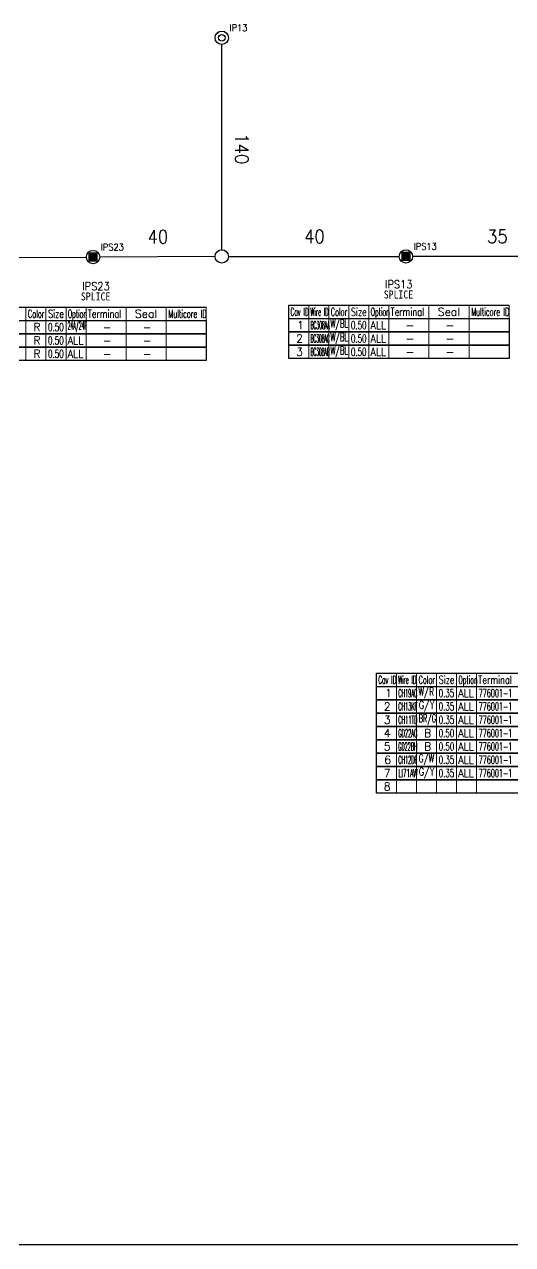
# Model space of a CAD drawing. Header units: inches. Extents: x 47316 to 59086, y 3141 to 11743.
# Drawn here: x 50906.8 to 51089.5, y 8252.5 to 8709.8 of the extents above; entities that cross this region are included whole.
import ezdxf

# ---------------------------------------------------------------- set-up
doc = ezdxf.new("R2010")
doc.units = ezdxf.units.IN
doc.header["$MEASUREMENT"] = 0
doc.styles.get("Standard").update_dxf_attribs({"font": ''})
doc.styles.get('Standard').set_extended_font_data('SimSun')
doc.linetypes.add('_VH_OTCON', pattern='A,0.0001,[7,VeSys.shx,S=0.1,R=0,X=0,Y=0],-0.4,[7,VeSys.shx,S=0.1,R=0,X=0,Y=0],-0.4,["X",Standard,S=1,R=0,X=-0.5,Y=-0.5],-0.0001,[7,VeSys.shx,S=0.1,R=0,X=0,Y=0],-0.4', length=1.2002)

msp = doc.modelspace()

# ---------------------------------------------------------------- linework, layer by layer
at = {"color": 0, "linetype": '_VH_OTCON', "lineweight": -2, "ltscale": 5}
for p, q in [((50980.64, 8625.32), (50980.64, 8702.28)), ((50870.79, 8622.29), (50929.94, 8622.57)), ((50978.14, 8622.8), (50934.94, 8622.6)), ((50983.14, 8622.82), (51047.07, 8622.82)), ((51115.09, 8622.82), (51052.07, 8622.82))]:
    msp.add_line(p, q, dxfattribs=at)
at = {"color": 0, "linetype": 'Continuous', "lineweight": -2}
for p, q in [((50892.33, 8603.83), (50974.83, 8603.83)), ((51005.69, 8604.55), (51088.19, 8604.55)), ((51005.69, 8599.55), (51005.69, 8604.55)), ((50892.33, 8598.83), (50974.83, 8598.83)), ((51005.69, 8599.55), (51088.19, 8599.55)), ((51038.54, 8466.64), (51203.54, 8466.64)), ((51038.54, 8461.64), (51038.54, 8466.64)), ((51038.54, 8461.64), (51203.54, 8461.64))]:
    msp.add_line(p, q, dxfattribs=at)
at = {"color": 7, "linetype": 'Continuous', "lineweight": 15}
for p, q in [((50907.33, 8598.83), (50907.33, 8603.83)), ((50914.83, 8598.83), (50914.83, 8603.83)), ((50922.33, 8598.83), (50922.33, 8603.83)), ((50929.83, 8598.83), (50929.83, 8603.83)), ((50944.83, 8598.83), (50944.83, 8603.83)), ((50959.83, 8598.83), (50959.83, 8603.83)), ((50974.83, 8598.83), (50974.83, 8603.83)), ((51013.19, 8599.55), (51013.19, 8604.55)), ((51020.69, 8599.55), (51020.69, 8604.55)), ((51028.19, 8599.55), (51028.19, 8604.55)), ((51035.69, 8599.55), (51035.69, 8604.55)), ((51043.19, 8599.55), (51043.19, 8604.55)), ((51058.19, 8599.55), (51058.19, 8604.55)), ((51073.19, 8599.55), (51073.19, 8604.55)), ((51088.19, 8599.55), (51088.19, 8604.55)), ((51046.04, 8461.64), (51046.04, 8466.64)), ((51053.54, 8461.64), (51053.54, 8466.64)), ((51061.04, 8461.64), (51061.04, 8466.64)), ((51068.54, 8461.64), (51068.54, 8466.64)), ((51076.04, 8461.64), (51076.04, 8466.64))]:
    msp.add_line(p, q, dxfattribs=at)
at = {"color": 102, "linetype": 'Continuous', "lineweight": 15}
for p, q in [((50907.33, 8593.83), (50907.33, 8598.83)), ((50914.83, 8593.83), (50914.83, 8598.83)), ((50922.33, 8593.83), (50922.33, 8598.83)), ((50929.83, 8593.83), (50929.83, 8598.83)), ((50944.83, 8593.83), (50944.83, 8598.83)), ((50959.83, 8593.83), (50959.83, 8598.83)), ((51013.19, 8594.55), (51013.19, 8599.55)), ((51020.69, 8594.55), (51020.69, 8599.55)), ((51028.19, 8594.55), (51028.19, 8599.55)), ((51035.69, 8594.55), (51035.69, 8599.55)), ((51043.19, 8594.55), (51043.19, 8599.55)), ((51058.19, 8594.55), (51058.19, 8599.55)), ((51073.19, 8594.55), (51073.19, 8599.55)), ((50907.33, 8588.83), (50907.33, 8593.83)), ((50914.83, 8588.83), (50914.83, 8593.83)), ((50922.33, 8588.83), (50922.33, 8593.83)), ((50929.83, 8588.83), (50929.83, 8593.83)), ((50944.83, 8588.83), (50944.83, 8593.83)), ((50959.83, 8588.83), (50959.83, 8593.83)), ((51013.19, 8589.55), (51013.19, 8594.55)), ((51020.69, 8589.55), (51020.69, 8594.55)), ((51028.19, 8589.55), (51028.19, 8594.55)), ((51035.69, 8589.55), (51035.69, 8594.55)), ((51043.19, 8589.55), (51043.19, 8594.55)), ((51058.19, 8589.55), (51058.19, 8594.55)), ((51073.19, 8589.55), (51073.19, 8594.55)), ((50907.33, 8583.83), (50907.33, 8588.83)), ((50914.83, 8583.83), (50914.83, 8588.83)), ((50922.33, 8583.83), (50922.33, 8588.83)), ((50929.83, 8583.83), (50929.83, 8588.83)), ((50944.83, 8583.83), (50944.83, 8588.83)), ((50959.83, 8583.83), (50959.83, 8588.83)), ((51013.19, 8584.55), (51013.19, 8589.55)), ((51020.69, 8584.55), (51020.69, 8589.55)), ((51028.19, 8584.55), (51028.19, 8589.55)), ((51035.69, 8584.55), (51035.69, 8589.55)), ((51043.19, 8584.55), (51043.19, 8589.55)), ((51058.19, 8584.55), (51058.19, 8589.55)), ((51073.19, 8584.55), (51073.19, 8589.55)), ((51046.04, 8456.64), (51046.04, 8461.64)), ((51053.54, 8456.64), (51053.54, 8461.64)), ((51061.04, 8456.64), (51061.04, 8461.64)), ((51068.54, 8456.64), (51068.54, 8461.64)), ((51076.04, 8456.64), (51076.04, 8461.64)), ((51046.04, 8451.64), (51046.04, 8456.64)), ((51053.54, 8451.64), (51053.54, 8456.64)), ((51061.04, 8451.64), (51061.04, 8456.64)), ((51068.54, 8451.64), (51068.54, 8456.64)), ((51076.04, 8451.64), (51076.04, 8456.64)), ((51046.04, 8446.64), (51046.04, 8451.64)), ((51053.54, 8446.64), (51053.54, 8451.64)), ((51061.04, 8446.64), (51061.04, 8451.64)), ((51068.54, 8446.64), (51068.54, 8451.64)), ((51076.04, 8446.64), (51076.04, 8451.64)), ((51046.04, 8441.64), (51046.04, 8446.64)), ((51053.54, 8441.64), (51053.54, 8446.64)), ((51061.04, 8441.64), (51061.04, 8446.64)), ((51068.54, 8441.64), (51068.54, 8446.64)), ((51076.04, 8441.64), (51076.04, 8446.64)), ((51046.04, 8436.64), (51046.04, 8441.64)), ((51053.54, 8436.64), (51053.54, 8441.64)), ((51061.04, 8436.64), (51061.04, 8441.64)), ((51068.54, 8436.64), (51068.54, 8441.64)), ((51076.04, 8436.64), (51076.04, 8441.64)), ((51046.04, 8431.64), (51046.04, 8436.64)), ((51053.54, 8431.64), (51053.54, 8436.64)), ((51061.04, 8431.64), (51061.04, 8436.64)), ((51068.54, 8431.64), (51068.54, 8436.64)), ((51076.04, 8431.64), (51076.04, 8436.64)), ((51046.04, 8426.64), (51046.04, 8431.64)), ((51053.54, 8426.64), (51053.54, 8431.64)), ((51061.04, 8426.64), (51061.04, 8431.64)), ((51068.54, 8426.64), (51068.54, 8431.64)), ((51076.04, 8426.64), (51076.04, 8431.64)), ((51046.04, 8421.64), (51046.04, 8426.64)), ((51053.54, 8421.64), (51053.54, 8426.64)), ((51061.04, 8421.64), (51061.04, 8426.64)), ((51068.54, 8421.64), (51068.54, 8426.64)), ((51076.04, 8421.64), (51076.04, 8426.64))]:
    msp.add_line(p, q, dxfattribs=at)
at = {"color": 0, "lineweight": -2}
msp.add_line((50267.93, 8252.45), (56171.93, 8252.45), dxfattribs=at)
at = {"color": 0, "linetype": 'Continuous', "lineweight": -2}
for points in [[(50892.33, 8593.83), (50892.33, 8598.83), (50974.83, 8598.83), (50974.83, 8593.83)], [(51005.69, 8594.55), (51005.69, 8599.55), (51088.19, 8599.55), (51088.19, 8594.55)], [(50892.33, 8588.83), (50892.33, 8593.83), (50974.83, 8593.83), (50974.83, 8588.83)], [(51005.69, 8589.55), (51005.69, 8594.55), (51088.19, 8594.55), (51088.19, 8589.55)], [(50892.33, 8583.83), (50892.33, 8588.83), (50974.83, 8588.83), (50974.83, 8583.83)], [(51005.69, 8584.55), (51005.69, 8589.55), (51088.19, 8589.55), (51088.19, 8584.55)], [(51038.54, 8456.64), (51038.54, 8461.64), (51121.04, 8461.64), (51121.04, 8456.64)], [(51038.54, 8451.64), (51038.54, 8456.64), (51121.04, 8456.64), (51121.04, 8451.64)], [(51038.54, 8446.64), (51038.54, 8451.64), (51121.04, 8451.64), (51121.04, 8446.64)], [(51038.54, 8441.64), (51038.54, 8446.64), (51121.04, 8446.64), (51121.04, 8441.64)], [(51038.54, 8436.64), (51038.54, 8441.64), (51121.04, 8441.64), (51121.04, 8436.64)], [(51038.54, 8431.64), (51038.54, 8436.64), (51121.04, 8436.64), (51121.04, 8431.64)], [(51038.54, 8426.64), (51038.54, 8431.64), (51121.04, 8431.64), (51121.04, 8426.64)], [(51038.54, 8421.64), (51038.54, 8426.64), (51121.04, 8426.64), (51121.04, 8421.64)]]:
    msp.add_lwpolyline(points, close=True, dxfattribs=at)
for centre, radius in [((50980.64, 8704.78), 2.5), ((50980.64, 8704.78), 1.25), ((50980.64, 8622.82), 2.5), ((51049.57, 8622.82), 2.5), ((50932.44, 8622.59), 2.5)]:
    msp.add_circle(centre, radius, dxfattribs=at)
at = {"color": 0, "linetype": 'Continuous', "lineweight": -2, "extrusion": (0, 0, -1)}
for points in [[(-50930.67, 8624.35), (-50930.67, 8620.82), (-50934.21, 8624.35), (-50934.21, 8620.82)], [(-51047.8, 8624.58), (-51047.8, 8621.05), (-51051.33, 8624.58), (-51051.33, 8621.05)]]:
    msp.add_solid(points, dxfattribs=at)

# ---------------------------------------------------------------- texts
at = {"color": 21, "linetype": 'Continuous', "lineweight": 15, "attachment_point": 1}
for s, insert, char_height, width in [('\\Fromans.shx;\\W0.9000000000;\\T1.0000000000;\\o\\lIP13', (50983.57, 8709.78), 2.5, 7.3929), ('\\Fromans.shx;\\W0.9000000000;\\T1.0000000000;\\o\\lIPS23', (50935.37, 8627.59), 2.5, 9.5357), ('\\Fromans.shx;\\W0.9000000000;\\T1.0000000000;\\o\\lIPS13', (51052.5, 8627.82), 2.5, 9.5357), ('\\Fromans.shx;\\W0.6500000000;\\T1.0000000000;\\o\\l0.50', (50915.61, 8597.83), 3, 6.5), ('\\Fromans.shx;\\W0.3297101449;\\T1.0000000000;\\o\\lBC308AA', (51013.88, 8598.55), 3, 6.5), ('\\Fromans.shx;\\W0.6500000000;\\T1.0000000000;\\o\\l0.50', (51028.97, 8598.55), 3, 6.5), ('\\Fromans.shx;\\W1.0000000000;\\T1.0000000000;\\o\\l-', (50936.05, 8597.83), 3, 3.7143), ('\\Fromans.shx;\\W0.3226950355;\\T1.0000000000;\\o\\lBC308AC', (51013.88, 8593.55), 3, 6.5), ('\\Fromans.shx;\\W0.6500000000;\\T1.0000000000;\\o\\l0.50', (51028.97, 8593.55), 3, 6.5), ('\\Fromans.shx;\\W1.0000000000;\\T1.0000000000;\\o\\l-', (51049.41, 8598.55), 3, 3.7143), ('\\Fromans.shx;\\W0.6500000000;\\T1.0000000000;\\o\\l0.50', (50915.61, 8592.83), 3, 6.5), ('\\Fromans.shx;\\W1.0000000000;\\T1.0000000000;\\o\\l-', (50936.05, 8592.83), 3, 3.7143), ('\\Fromans.shx;\\W1.0000000000;\\T1.0000000000;\\o\\l-', (51049.41, 8593.55), 3, 3.7143), ('\\Fromans.shx;\\W0.6500000000;\\T1.0000000000;\\o\\l0.50', (50915.61, 8587.83), 3, 6.5), ('\\Fromans.shx;\\W1.0000000000;\\T1.0000000000;\\o\\l-', (50936.05, 8587.83), 3, 3.7143), ('\\Fromans.shx;\\W0.3226950355;\\T1.0000000000;\\o\\lBC308AB', (51013.88, 8588.55), 3, 6.5), ('\\Fromans.shx;\\W0.6500000000;\\T1.0000000000;\\o\\l0.50', (51028.97, 8588.55), 3, 6.5), ('\\Fromans.shx;\\W1.0000000000;\\T1.0000000000;\\o\\l-', (51049.41, 8588.55), 3, 3.7143), ('\\Fromans.shx;\\W0.3729508197;\\T1.0000000000;\\o\\lCH19AC', (51046.7, 8460.64), 3, 6.5), ('\\Fromans.shx;\\W0.6500000000;\\T1.0000000000;\\o\\l0.35', (51061.82, 8460.64), 3, 6.5), ('\\Fromans.shx;\\W0.5903614458;\\T1.0000000000;\\o\\l776001-1', (51076.79, 8460.64), 3, 14), ('\\Fromans.shx;\\W0.3729508197;\\T1.0000000000;\\o\\lCH13KF', (51046.7, 8455.64), 3, 6.5), ('\\Fromans.shx;\\W0.6500000000;\\T1.0000000000;\\o\\l0.35', (51061.82, 8455.64), 3, 6.5), ('\\Fromans.shx;\\W0.5903614458;\\T1.0000000000;\\o\\l776001-1', (51076.79, 8455.64), 3, 14), ('\\Fromans.shx;\\W0.3791666667;\\T1.0000000000;\\o\\lCH11TD', (51046.7, 8450.64), 3, 6.5), ('\\Fromans.shx;\\W0.6500000000;\\T1.0000000000;\\o\\l0.35', (51061.82, 8450.64), 3, 6.5), ('\\Fromans.shx;\\W0.5903614458;\\T1.0000000000;\\o\\l776001-1', (51076.79, 8450.64), 3, 14), ('\\Fromans.shx;\\W0.3760330579;\\T1.0000000000;\\o\\lGD22AG', (51046.7, 8445.64), 3, 6.5), ('\\Fromans.shx;\\W0.6500000000;\\T1.0000000000;\\o\\l0.50', (51061.82, 8445.64), 3, 6.5), ('\\Fromans.shx;\\W0.5903614458;\\T1.0000000000;\\o\\l776001-1', (51076.79, 8445.64), 3, 14), ('\\Fromans.shx;\\W0.3640000000;\\T1.0000000000;\\o\\lGD22BH', (51046.69, 8440.64), 3, 6.5), ('\\Fromans.shx;\\W0.6500000000;\\T1.0000000000;\\o\\l0.50', (51061.82, 8440.64), 3, 6.5), ('\\Fromans.shx;\\W0.5903614458;\\T1.0000000000;\\o\\l776001-1', (51076.79, 8440.64), 3, 14), ('\\Fromans.shx;\\W0.3729508197;\\T1.0000000000;\\o\\lCH12DF', (51046.7, 8435.64), 3, 6.5), ('\\Fromans.shx;\\W0.6500000000;\\T1.0000000000;\\o\\l0.35', (51061.82, 8435.64), 3, 6.5), ('\\Fromans.shx;\\W0.5903614458;\\T1.0000000000;\\o\\l776001-1', (51076.79, 8435.64), 3, 14), ('\\Fromans.shx;\\W0.4252336449;\\T1.0000000000;\\o\\lLI71AW', (51046.78, 8430.64), 3, 6.5), ('\\Fromans.shx;\\W0.6500000000;\\T1.0000000000;\\o\\l0.35', (51061.82, 8430.64), 3, 6.5), ('\\Fromans.shx;\\W0.5903614458;\\T1.0000000000;\\o\\l776001-1', (51076.79, 8430.64), 3, 14)]:
    msp.add_mtext(s, dxfattribs=dict(at, insert=insert, char_height=char_height, width=width))
at = {"color": 7, "linetype": '_VH_OTCON', "lineweight": 18, "ltscale": 5, "char_height": 5, "attachment_point": 1}
for s, insert, width, rotation in [('\\Fromans.shx;\\W0.9000000000;\\T1.0000000000;\\o\\l140', (50990.64, 8668.94), 12.8571, 270), ('\\Fromans.shx;\\W0.9000000000;\\T1.0000000000;\\o\\l40', (50952.85, 8632.68), 8.5714, 0.2743)]:
    msp.add_mtext(s, dxfattribs=dict(at, insert=insert, width=width, rotation=rotation))
at = {"color": 7, "linetype": '_VH_OTCON', "lineweight": 18, "ltscale": 5, "char_height": 5, "width": 8.5714, "attachment_point": 1}
for s, insert in [('\\Fromans.shx;\\W0.9000000000;\\T1.0000000000;\\o\\l40', (51011.46, 8632.82)), ('\\Fromans.shx;\\W0.9000000000;\\T1.0000000000;\\o\\l35', (51079.94, 8632.82))]:
    msp.add_mtext(s, dxfattribs=dict(at, insert=insert))
at = {"color": 6, "linetype": 'Continuous', "lineweight": 20, "char_height": 3, "attachment_point": 1}
for s, insert, width in [('\\Fromans.shx;\\W0.9000000000;\\T1.0000000000;\\o\\lIPS23', (50928.38, 8613.15), 11.4429), ('\\Fromans.shx;\\W0.9000000000;\\T1.0000000000;\\o\\lIPS13', (51041.74, 8613.87), 11.4429), ('\\f黑体|b0|i0|c1|p0;\\W0.9000000000;\\T1.0000000000;\\o\\lSPLICE', (50927.89, 8609.33), 11.6494), ('\\f黑体|b0|i0|c1|p0;\\W0.9000000000;\\T1.0000000000;\\o\\lSPLICE', (51041.26, 8610.05), 11.6494)]:
    msp.add_mtext(s, dxfattribs=dict(at, insert=insert, width=width))
at = {"color": 7, "linetype": 'Continuous', "lineweight": 15, "char_height": 3, "attachment_point": 1}
for s, insert, width in [('\\Fromans.shx;\\W0.5687500000;\\T1.0000000000;\\o\\lColor', (50908.08, 8602.83), 6.5), ('\\Fromans.shx;\\W0.7222222222;\\T1.0000000000;\\o\\lSize', (50915.64, 8602.83), 6.5), ('\\Fromans.shx;\\W0.4595959596;\\T1.0000000000;\\o\\lOption', (50923.03, 8602.83), 6.5), ('\\Fromans.shx;\\W0.7480916031;\\T1.0000000000;\\o\\lTerminal', (50930.44, 8602.83), 14), ('\\Fromans.shx;\\W1.0000000000;\\T1.0000000000;\\o\\lSeal', (50948.12, 8602.83), 9.2857), ('\\Fromans.shx;\\W0.5185185185;\\T1.0000000000;\\o\\lMulticore ID', (50960.63, 8602.83), 14), ('\\Fromans.shx;\\W0.4292452830;\\T1.0000000000;\\o\\lCav ID', (51006.38, 8603.55), 6.5), ('\\Fromans.shx;\\W0.4026548673;\\T1.0000000000;\\o\\lWire ID', (51013.81, 8603.55), 6.5), ('\\Fromans.shx;\\W0.5687500000;\\T1.0000000000;\\o\\lColor', (51021.44, 8603.55), 6.5), ('\\Fromans.shx;\\W0.7222222222;\\T1.0000000000;\\o\\lSize', (51029, 8603.55), 6.5), ('\\Fromans.shx;\\W0.4595959596;\\T1.0000000000;\\o\\lOption', (51036.39, 8603.55), 6.5), ('\\Fromans.shx;\\W0.7480916031;\\T1.0000000000;\\o\\lTerminal', (51043.8, 8603.55), 14), ('\\Fromans.shx;\\W1.0000000000;\\T1.0000000000;\\o\\lSeal', (51061.48, 8603.55), 9.2857), ('\\Fromans.shx;\\W0.5185185185;\\T1.0000000000;\\o\\lMulticore ID', (51073.99, 8603.55), 14), ('\\Fromans.shx;\\W1.0000000000;\\T1.0000000000;\\o\\l1', (51008.87, 8598.55), 2.8571), ('\\Fromans.shx;\\W1.0000000000;\\T1.0000000000;\\o\\l2', (51008.44, 8593.55), 2.8571), ('\\Fromans.shx;\\W1.0000000000;\\T1.0000000000;\\o\\l3', (51008.44, 8588.55), 2.8571), ('\\Fromans.shx;\\W0.4292452830;\\T1.0000000000;\\o\\lCav ID', (51039.22, 8465.64), 6.5), ('\\Fromans.shx;\\W0.4026548673;\\T1.0000000000;\\o\\lWire ID', (51046.65, 8465.64), 6.5), ('\\Fromans.shx;\\W0.5687500000;\\T1.0000000000;\\o\\lColor', (51054.28, 8465.64), 6.5), ('\\Fromans.shx;\\W0.7222222222;\\T1.0000000000;\\o\\lSize', (51061.85, 8465.64), 6.5), ('\\Fromans.shx;\\W0.4595959596;\\T1.0000000000;\\o\\lOption', (51069.23, 8465.64), 6.5), ('\\Fromans.shx;\\W0.7480916031;\\T1.0000000000;\\o\\lTerminal', (51076.64, 8465.64), 14), ('\\Fromans.shx;\\W1.0000000000;\\T1.0000000000;\\o\\l1', (51041.72, 8460.64), 2.8571), ('\\Fromans.shx;\\W1.0000000000;\\T1.0000000000;\\o\\l2', (51041.29, 8455.64), 2.8571), ('\\Fromans.shx;\\W1.0000000000;\\T1.0000000000;\\o\\l3', (51041.29, 8450.64), 2.8571), ('\\Fromans.shx;\\W1.0000000000;\\T1.0000000000;\\o\\l4', (51041.29, 8445.64), 2.8571), ('\\Fromans.shx;\\W1.0000000000;\\T1.0000000000;\\o\\l5', (51041.29, 8440.64), 2.8571), ('\\Fromans.shx;\\W1.0000000000;\\T1.0000000000;\\o\\l6', (51041.43, 8435.64), 2.8571), ('\\Fromans.shx;\\W1.0000000000;\\T1.0000000000;\\o\\l7', (51041.29, 8430.64), 2.8571), ('\\Fromans.shx;\\W1.0000000000;\\T1.0000000000;\\o\\l8', (51041.29, 8425.64), 2.8571)]:
    msp.add_mtext(s, dxfattribs=dict(at, insert=insert, width=width))
at = {"color": 140, "linetype": 'Continuous', "lineweight": 15, "char_height": 3, "attachment_point": 1}
for s, insert, width in [('\\Fromans.shx;\\W1.0000000000;\\T1.0000000000;\\o\\lR', (50910.15, 8597.83), 3), ('\\Fromans.shx;\\W0.3297101449;\\T1.0000000000;\\o\\l24A/24F', (50922.97, 8598.4), 6.5), ('\\Fromans.shx;\\W0.5416666667;\\T1.0000000000;\\o\\lW/BL', (51021.35, 8599.12), 6.5), ('\\Fromans.shx;\\W0.8750000000;\\T1.0000000000;\\o\\lALL', (51036.32, 8598.55), 6.5), ('\\Fromans.shx;\\W1.0000000000;\\T1.0000000000;\\o\\l-', (50951.05, 8597.83), 3.7143), ('\\Fromans.shx;\\W0.5416666667;\\T1.0000000000;\\o\\lW/BL', (51021.35, 8594.12), 6.5), ('\\Fromans.shx;\\W0.8750000000;\\T1.0000000000;\\o\\lALL', (51036.32, 8593.55), 6.5), ('\\Fromans.shx;\\W1.0000000000;\\T1.0000000000;\\o\\l-', (51064.41, 8598.55), 3.7143), ('\\Fromans.shx;\\W1.0000000000;\\T1.0000000000;\\o\\lR', (50910.15, 8592.83), 3), ('\\Fromans.shx;\\W0.8750000000;\\T1.0000000000;\\o\\lALL', (50922.96, 8592.83), 6.5), ('\\Fromans.shx;\\W1.0000000000;\\T1.0000000000;\\o\\l-', (50951.05, 8592.83), 3.7143), ('\\Fromans.shx;\\W0.5416666667;\\T1.0000000000;\\o\\lW/BL', (51021.35, 8589.12), 6.5), ('\\Fromans.shx;\\W1.0000000000;\\T1.0000000000;\\o\\l-', (51064.41, 8593.55), 3.7143), ('\\Fromans.shx;\\W1.0000000000;\\T1.0000000000;\\o\\lR', (50910.15, 8587.83), 3), ('\\Fromans.shx;\\W0.8750000000;\\T1.0000000000;\\o\\lALL', (50922.96, 8587.83), 6.5), ('\\Fromans.shx;\\W1.0000000000;\\T1.0000000000;\\o\\l-', (50951.05, 8587.83), 3.7143), ('\\Fromans.shx;\\W0.8750000000;\\T1.0000000000;\\o\\lALL', (51036.32, 8588.55), 6.5), ('\\Fromans.shx;\\W1.0000000000;\\T1.0000000000;\\o\\l-', (51064.41, 8588.55), 3.7143), ('\\Fromans.shx;\\W0.6791044776;\\T1.0000000000;\\o\\lW/R', (51054.23, 8461.21), 6.5), ('\\Fromans.shx;\\W0.8750000000;\\T1.0000000000;\\o\\lALL', (51069.16, 8460.64), 6.5), ('\\Fromans.shx;\\W0.7459016393;\\T1.0000000000;\\o\\lG/Y', (51054.36, 8456.21), 6.5), ('\\Fromans.shx;\\W0.5352941176;\\T1.0000000000;\\o\\lBR/G', (51054.34, 8451.21), 6.5), ('\\Fromans.shx;\\W0.8750000000;\\T1.0000000000;\\o\\lALL', (51069.16, 8455.64), 6.5), ('\\Fromans.shx;\\W0.8750000000;\\T1.0000000000;\\o\\lALL', (51069.16, 8450.64), 6.5), ('\\Fromans.shx;\\W1.0000000000;\\T1.0000000000;\\o\\lB', (51056.36, 8445.64), 3), ('\\Fromans.shx;\\W0.8750000000;\\T1.0000000000;\\o\\lALL', (51069.16, 8445.64), 6.5), ('\\Fromans.shx;\\W1.0000000000;\\T1.0000000000;\\o\\lB', (51056.36, 8440.64), 3), ('\\Fromans.shx;\\W0.8750000000;\\T1.0000000000;\\o\\lALL', (51069.16, 8440.64), 6.5), ('\\Fromans.shx;\\W0.6791044776;\\T1.0000000000;\\o\\lG/W', (51054.33, 8436.21), 6.5), ('\\Fromans.shx;\\W0.8750000000;\\T1.0000000000;\\o\\lALL', (51069.16, 8435.64), 6.5), ('\\Fromans.shx;\\W0.7459016393;\\T1.0000000000;\\o\\lG/Y', (51054.36, 8431.21), 6.5), ('\\Fromans.shx;\\W0.8750000000;\\T1.0000000000;\\o\\lALL', (51069.16, 8430.64), 6.5)]:
    msp.add_mtext(s, dxfattribs=dict(at, insert=insert, width=width))

doc.saveas('drawing.dxf')
